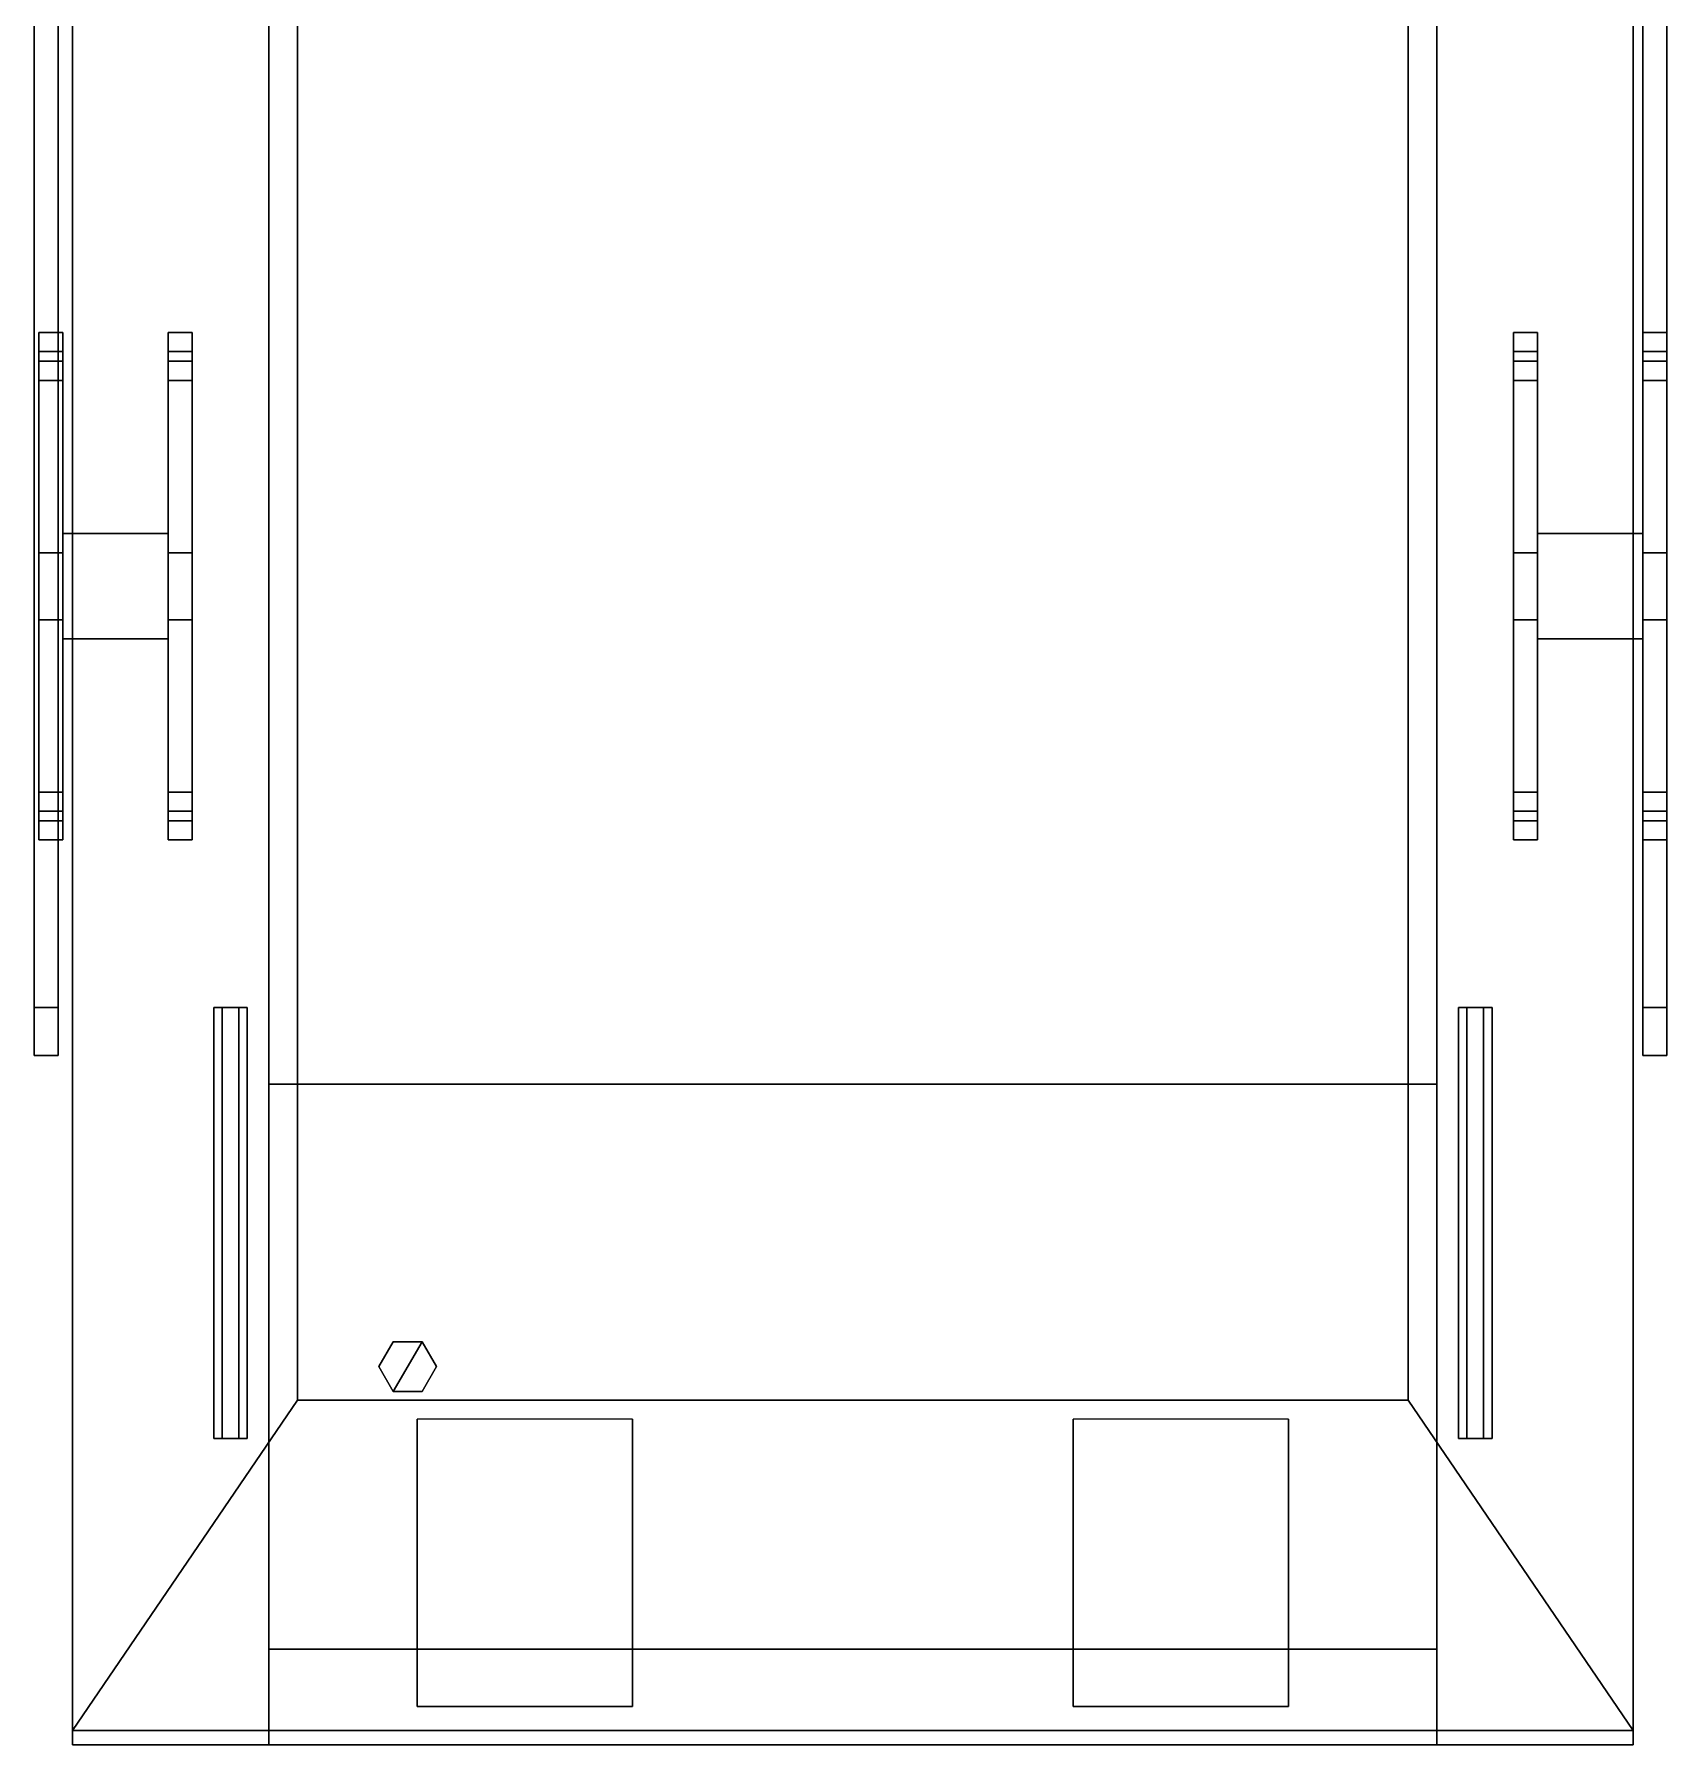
# Model space of a CAD drawing. Extents: x -1.9 to 1.9, y -4.58 to 5.12.
# Drawn here: x -1.71 to 1.7, y -4.58 to -1.007 of the extents above; entities that cross this region are included whole.
import ezdxf

# ---------------------------------------------------------------- set-up
doc = ezdxf.new("R2010")
doc.units = 0
doc.layers.get('0').update_dxf_attribs({"linetype": 'CONTINUOUS'})
doc.layers.add('BOGIE', color=5, linetype='CONTINUOUS')

msp = doc.modelspace()

# ---------------------------------------------------------------- linework, layer by layer
for points in [[(-1.22, 4.22, 0.52), (-1.22, -3.2, 0.52), (-1.22, -3.2, 1.64), (-1.22, 4.47, 1.64)], [(1.22, -3.2, 1.64), (1.22, -3.2, 0.52), (1.22, 4.22, 0.52), (1.22, 4.47, 1.64)], [(1.22, 4.22, 0.52), (1.22, -3.2, 0.52), (-1.22, -3.2, 0.52), (-1.22, 4.22, 0.52)], [(-1.71, 1.13, 0.48), (-1.71, -3.04, 0.48), (-1.71, -3.04, 1.3), (-1.71, 1.13, 1.3)], [(-1.66, 1.13, 0.48), (-1.66, -3.04, 0.48), (-1.71, -3.04, 0.48), (-1.71, 1.13, 0.48)], [(-1.71, 1.13, 1.3), (-1.71, -3.04, 1.3), (-1.66, -3.04, 1.3), (-1.66, 1.13, 1.3)], [(-1.66, -3.04, 1.3), (-1.66, -3.04, 0.48), (-1.66, 1.13, 0.48), (-1.66, 1.13, 1.3)], [(1.65, 1.13, 0.48), (1.65, -3.04, 0.48), (1.65, -3.04, 1.3), (1.65, 1.13, 1.3)], [(1.7, 1.13, 0.48), (1.7, -3.04, 0.48), (1.65, -3.04, 0.48), (1.65, 1.13, 0.48)], [(1.65, 1.13, 1.3), (1.65, -3.04, 1.3), (1.7, -3.04, 1.3), (1.7, 1.13, 1.3)], [(1.7, -3.04, 1.3), (1.7, -3.04, 0.48), (1.7, 1.13, 0.48), (1.7, 1.13, 1.3)], [(-1.71, -3.04, 0.48), (-1.71, -3.14, 0.53), (-1.71, -3.14, 1.22), (-1.71, -3.04, 1.3)], [(-1.71, -3.04, 1.3), (-1.71, -3.14, 1.22), (-1.66, -3.14, 1.22), (-1.66, -3.04, 1.3)], [(-1.66, -3.04, 0.48), (-1.66, -3.14, 0.53), (-1.71, -3.14, 0.53), (-1.71, -3.04, 0.48)], [(-1.66, -3.14, 1.22), (-1.66, -3.14, 0.53), (-1.66, -3.04, 0.48), (-1.66, -3.04, 1.3)], [(-1.3175, -3.04, 0.9703), (-1.335, -3.04, 0.94), (-1.335, -3.94, 0.94), (-1.3175, -3.94, 0.9703)], [(-1.335, -3.04, 0.94), (-1.3175, -3.04, 0.9097), (-1.3175, -3.94, 0.9097), (-1.335, -3.94, 0.94)], [(-1.2825, -3.04, 0.9703), (-1.3175, -3.04, 0.9703), (-1.3175, -3.94, 0.9703), (-1.2825, -3.94, 0.9703)], [(-1.3175, -3.04, 0.9097), (-1.2825, -3.04, 0.9097), (-1.2825, -3.94, 0.9097), (-1.3175, -3.94, 0.9097)], [(-1.265, -3.04, 0.94), (-1.2825, -3.04, 0.9703), (-1.2825, -3.94, 0.9703), (-1.265, -3.94, 0.94)], [(-1.2825, -3.04, 0.9097), (-1.265, -3.04, 0.94), (-1.265, -3.94, 0.94), (-1.2825, -3.94, 0.9097)], [(1.2825, -3.04, 0.9703), (1.265, -3.04, 0.94), (1.265, -3.94, 0.94), (1.2825, -3.94, 0.9703)], [(1.265, -3.04, 0.94), (1.2825, -3.04, 0.9097), (1.2825, -3.94, 0.9097), (1.265, -3.94, 0.94)], [(1.3175, -3.04, 0.9703), (1.2825, -3.04, 0.9703), (1.2825, -3.94, 0.9703), (1.3175, -3.94, 0.9703)], [(1.2825, -3.04, 0.9097), (1.3175, -3.04, 0.9097), (1.3175, -3.94, 0.9097), (1.2825, -3.94, 0.9097)], [(1.335, -3.04, 0.94), (1.3175, -3.04, 0.9703), (1.3175, -3.94, 0.9703), (1.335, -3.94, 0.94)], [(1.3175, -3.04, 0.9097), (1.335, -3.04, 0.94), (1.335, -3.94, 0.94), (1.3175, -3.94, 0.9097)], [(1.65, -3.04, 0.48), (1.65, -3.14, 0.53), (1.65, -3.14, 1.22), (1.65, -3.04, 1.3)], [(1.7, -3.04, 0.48), (1.7, -3.14, 0.53), (1.65, -3.14, 0.53), (1.65, -3.04, 0.48)], [(1.65, -3.04, 1.3), (1.65, -3.14, 1.22), (1.7, -3.14, 1.22), (1.7, -3.04, 1.3)], [(1.7, -3.14, 1.22), (1.7, -3.14, 0.53), (1.7, -3.04, 0.48), (1.7, -3.04, 1.3)], [(-1.71, -3.14, 1.22), (-1.71, -3.14, 0.53), (-1.66, -3.14, 0.53), (-1.66, -3.14, 1.22)], [(1.65, -3.14, 1.22), (1.65, -3.14, 0.53), (1.7, -3.14, 0.53), (1.7, -3.14, 1.22)], [(-1.22, -3.2, 0.52), (-1.22, -4.38, 0.67), (-1.22, -4.58, 1.12), (-1.22, -3.2, 1.64)], [(1.22, -3.2, 0.52), (1.22, -4.38, 0.67), (-1.22, -4.38, 0.67), (-1.22, -3.2, 0.52)], [(-1.22, -3.2, 1.64), (-1.22, -4.58, 1.12), (-1.22, -4.58, 1.64), (-1.22, -3.2, 1.64)], [(1.22, -4.58, 1.12), (1.22, -4.38, 0.67), (1.22, -3.2, 0.52), (1.22, -3.2, 1.64)], [(1.22, -4.58, 1.64), (1.22, -4.58, 1.12), (1.22, -3.2, 1.64)], [(-0.96, -3.738, 3.35), (-0.99, -3.79, 3.35), (-0.99, -3.79, 3.56), (-0.96, -3.738, 3.56)], [(-0.96, -3.738, 3.56), (-0.99, -3.79, 3.56), (-0.96, -3.842, 3.56), (-0.9, -3.738, 3.56)], [(-0.9, -3.738, 3.35), (-0.96, -3.738, 3.35), (-0.96, -3.738, 3.56), (-0.9, -3.738, 3.56)], [(-0.9, -3.738, 3.56), (-0.96, -3.842, 3.56), (-0.9, -3.842, 3.56), (-0.87, -3.79, 3.56)], [(-0.87, -3.79, 3.35), (-0.9, -3.738, 3.35), (-0.9, -3.738, 3.56), (-0.87, -3.79, 3.56)], [(-0.99, -3.79, 3.35), (-0.96, -3.842, 3.35), (-0.96, -3.842, 3.56), (-0.99, -3.79, 3.56)], [(-0.9, -3.842, 3.35), (-0.87, -3.79, 3.35), (-0.87, -3.79, 3.56), (-0.9, -3.842, 3.56)], [(-0.96, -3.842, 3.35), (-0.9, -3.842, 3.35), (-0.9, -3.842, 3.56), (-0.96, -3.842, 3.56)], [(-0.91, -4.5, 2.26), (-0.91, -4.5, 2.26), (-0.91, -4.5, 3.3), (-0.91, -3.9, 3.3)], [(-0.91, -3.9, 3.3), (-0.91, -4.5, 3.3), (-0.46, -4.5, 3.3), (-0.46, -3.9, 3.3)], [(-0.46, -4.5, 3.3), (-0.46, -4.5, 2.26), (-0.46, -4.5, 2.26), (-0.46, -3.9, 3.3)], [(0.46, -4.5, 2.26), (0.46, -4.5, 2.26), (0.46, -4.5, 3.3), (0.46, -3.9, 3.3)], [(0.46, -3.9, 3.3), (0.46, -4.5, 3.3), (0.91, -4.5, 3.3), (0.91, -3.9, 3.3)], [(0.91, -4.5, 3.3), (0.91, -4.5, 2.26), (0.91, -4.5, 2.26), (0.91, -3.9, 3.3)], [(-1.22, -4.58, 1.12), (-1.22, -4.38, 0.67), (1.22, -4.38, 0.67), (1.22, -4.58, 1.12)], [(-0.91, -4.5, 3.3), (-0.91, -4.5, 2.26), (-0.46, -4.5, 2.26), (-0.46, -4.5, 3.3)], [(-0.46, -4.5, 2.26), (-0.46, -4.5, 2.26), (-0.91, -4.5, 2.26)], [(0.46, -4.5, 3.3), (0.46, -4.5, 2.26), (0.91, -4.5, 2.26), (0.91, -4.5, 3.3)], [(0.91, -4.5, 2.26), (0.91, -4.5, 2.26), (0.46, -4.5, 2.26)], [(-1.22, -4.58, 1.64), (-1.22, -4.58, 1.12), (1.22, -4.58, 1.12), (1.22, -4.58, 1.64)]]:
    msp.add_3dface(points)
at = {"color": 0}
for points in [[(-1.63, 1.13, 1.64), (-1.63, -4.58, 1.64), (-1.63, -4.58, 2.18), (-1.63, 1.13, 2.11)], [(-1.63, 1.13, 2.11), (-1.63, -4.55, 2.1796), (-1.16, -3.86, 3.37), (-1.16, 0.28, 3.35)], [(-1.22, 1.13, 1.64), (-1.22, -4.58, 1.64), (-1.63, -4.58, 1.64), (-1.63, 1.13, 1.64)], [(1.16, -3.86, 3.37), (1.63, -4.55, 2.1796), (1.63, 1.13, 2.11), (1.16, 0.28, 3.35)], [(1.63, 1.13, 1.64), (1.63, -4.58, 1.64), (1.22, -4.58, 1.64), (1.22, 1.13, 1.64)], [(1.63, -4.58, 2.18), (1.63, -4.58, 1.64), (1.63, 1.13, 1.64), (1.63, 1.13, 2.11)], [(-1.16, 0.28, 3.35), (-1.16, -3.86, 3.37), (1.16, -3.86, 3.37), (1.16, 0.28, 3.35)], [(-1.16, -3.86, 3.37), (-1.63, -4.55, 2.1796), (1.63, -4.55, 2.1796), (1.16, -3.86, 3.37)], [(-1.63, -4.55, 2.1796), (-1.63, -4.58, 2.18), (1.63, -4.58, 2.18), (1.63, -4.55, 2.1796)], [(-1.63, -4.58, 2.18), (-1.63, -4.58, 1.64), (1.63, -4.58, 1.64), (1.63, -4.58, 2.18)]]:
    msp.add_3dface(points, dxfattribs=at)
at = {"layer": 'BOGIE'}
for points in [[(-1.65, -1.69, 0.45), (-1.65, -1.63, 0.4), (-1.7, -1.63, 0.4), (-1.7, -1.69, 0.45)], [(-1.7, -1.67, 0.31), (-1.7, -1.63, 0.35), (-1.65, -1.63, 0.35), (-1.65, -1.67, 0.31)], [(-1.65, -1.63, 0.4), (-1.65, -1.63, 0.35), (-1.7, -1.63, 0.35), (-1.7, -1.63, 0.4)], [(-1.7, -1.63, 0.4), (-1.7, -1.63, 0.35), (-1.7, -1.67, 0.31), (-1.7, -1.69, 0.45)], [(-1.65, -1.67, 0.31), (-1.65, -1.63, 0.35), (-1.65, -1.63, 0.4), (-1.65, -1.69, 0.45)], [(-1.38, -1.69, 0.45), (-1.38, -1.63, 0.4), (-1.43, -1.63, 0.4), (-1.43, -1.69, 0.45)], [(-1.43, -1.67, 0.31), (-1.43, -1.63, 0.35), (-1.38, -1.63, 0.35), (-1.38, -1.67, 0.31)], [(-1.38, -1.63, 0.4), (-1.38, -1.63, 0.35), (-1.43, -1.63, 0.35), (-1.43, -1.63, 0.4)], [(-1.43, -1.63, 0.4), (-1.43, -1.63, 0.35), (-1.43, -1.67, 0.31), (-1.43, -1.69, 0.45)], [(-1.38, -1.67, 0.31), (-1.38, -1.63, 0.35), (-1.38, -1.63, 0.4), (-1.38, -1.69, 0.45)], [(1.43, -1.69, 0.45), (1.43, -1.63, 0.4), (1.38, -1.63, 0.4), (1.38, -1.69, 0.45)], [(1.38, -1.67, 0.31), (1.38, -1.63, 0.35), (1.43, -1.63, 0.35), (1.43, -1.67, 0.31)], [(1.43, -1.63, 0.4), (1.43, -1.63, 0.35), (1.38, -1.63, 0.35), (1.38, -1.63, 0.4)], [(1.38, -1.63, 0.4), (1.38, -1.63, 0.35), (1.38, -1.67, 0.31), (1.38, -1.69, 0.45)], [(1.43, -1.67, 0.31), (1.43, -1.63, 0.35), (1.43, -1.63, 0.4), (1.43, -1.69, 0.45)], [(1.65, -1.63, 0.4), (1.65, -1.63, 0.35), (1.65, -1.67, 0.31), (1.65, -1.69, 0.45)], [(1.7, -1.63, 0.4), (1.7, -1.63, 0.35), (1.65, -1.63, 0.35), (1.65, -1.63, 0.4)], [(1.65, -1.67, 0.31), (1.65, -1.63, 0.35), (1.7, -1.63, 0.35), (1.7, -1.67, 0.31)], [(1.7, -1.69, 0.45), (1.7, -1.63, 0.4), (1.65, -1.63, 0.4), (1.65, -1.69, 0.45)], [(1.7, -1.67, 0.31), (1.7, -1.63, 0.35), (1.7, -1.63, 0.4), (1.7, -1.69, 0.45)], [(-1.65, -1.67, 0.31), (-1.65, -1.73, 0.29), (-1.7, -1.73, 0.29), (-1.7, -1.67, 0.31)], [(-1.7, -1.67, 0.31), (-1.7, -1.73, 0.29), (-1.7, -2.09, 0.24), (-1.7, -1.69, 0.45)], [(-1.65, -2.09, 0.24), (-1.65, -1.73, 0.29), (-1.65, -1.67, 0.31), (-1.65, -1.69, 0.45)], [(-1.38, -1.67, 0.31), (-1.38, -1.73, 0.29), (-1.43, -1.73, 0.29), (-1.43, -1.67, 0.31)], [(-1.43, -1.67, 0.31), (-1.43, -1.73, 0.29), (-1.43, -2.09, 0.24), (-1.43, -1.69, 0.45)], [(-1.38, -2.09, 0.24), (-1.38, -1.73, 0.29), (-1.38, -1.67, 0.31), (-1.38, -1.69, 0.45)], [(1.43, -1.67, 0.31), (1.43, -1.73, 0.29), (1.38, -1.73, 0.29), (1.38, -1.67, 0.31)], [(1.38, -1.67, 0.31), (1.38, -1.73, 0.29), (1.38, -2.09, 0.24), (1.38, -1.69, 0.45)], [(1.43, -2.09, 0.24), (1.43, -1.73, 0.29), (1.43, -1.67, 0.31), (1.43, -1.69, 0.45)], [(1.65, -1.67, 0.31), (1.65, -1.73, 0.29), (1.65, -2.09, 0.24), (1.65, -1.69, 0.45)], [(1.7, -1.67, 0.31), (1.7, -1.73, 0.29), (1.65, -1.73, 0.29), (1.65, -1.67, 0.31)], [(1.7, -2.09, 0.24), (1.7, -1.73, 0.29), (1.7, -1.67, 0.31), (1.7, -1.69, 0.45)], [(-1.7, -2.09, 0.24), (-1.7, -2.23, 0.24), (-1.7, -2.63, 0.45), (-1.7, -1.69, 0.45)], [(-1.7, -1.69, 0.45), (-1.7, -2.63, 0.45), (-1.65, -2.63, 0.45), (-1.65, -1.69, 0.45)], [(-1.65, -2.63, 0.45), (-1.65, -2.23, 0.24), (-1.65, -2.09, 0.24), (-1.65, -1.69, 0.45)], [(-1.43, -1.69, 0.45), (-1.43, -2.63, 0.45), (-1.38, -2.63, 0.45), (-1.38, -1.69, 0.45)], [(-1.43, -2.09, 0.24), (-1.43, -2.23, 0.24), (-1.43, -2.63, 0.45), (-1.43, -1.69, 0.45)], [(-1.38, -2.63, 0.45), (-1.38, -2.23, 0.24), (-1.38, -2.09, 0.24), (-1.38, -1.69, 0.45)], [(1.38, -1.69, 0.45), (1.38, -2.63, 0.45), (1.43, -2.63, 0.45), (1.43, -1.69, 0.45)], [(1.38, -2.09, 0.24), (1.38, -2.23, 0.24), (1.38, -2.63, 0.45), (1.38, -1.69, 0.45)], [(1.43, -2.63, 0.45), (1.43, -2.23, 0.24), (1.43, -2.09, 0.24), (1.43, -1.69, 0.45)], [(1.65, -2.09, 0.24), (1.65, -2.23, 0.24), (1.65, -2.63, 0.45), (1.65, -1.69, 0.45)], [(1.65, -1.69, 0.45), (1.65, -2.63, 0.45), (1.7, -2.63, 0.45), (1.7, -1.69, 0.45)], [(1.7, -2.63, 0.45), (1.7, -2.23, 0.24), (1.7, -2.09, 0.24), (1.7, -1.69, 0.45)], [(-1.7, -2.09, 0.24), (-1.7, -1.73, 0.29), (-1.65, -1.73, 0.29), (-1.65, -2.09, 0.24)], [(-1.43, -2.09, 0.24), (-1.43, -1.73, 0.29), (-1.38, -1.73, 0.29), (-1.38, -2.09, 0.24)], [(1.38, -2.09, 0.24), (1.38, -1.73, 0.29), (1.43, -1.73, 0.29), (1.43, -2.09, 0.24)], [(1.65, -2.09, 0.24), (1.65, -1.73, 0.29), (1.7, -1.73, 0.29), (1.7, -2.09, 0.24)], [(-1.65, -2.05, 0.33), (-1.65, -2.27, 0.33), (-1.65, -2.27, 1.17), (-1.65, -2.05, 1.17)], [(-1.65, -2.05, 1.17), (-1.65, -2.27, 1.17), (-1.43, -2.27, 1.17), (-1.43, -2.05, 1.17)], [(-1.43, -2.05, 1.17), (-1.43, -2.05, 0.33), (-1.65, -2.05, 0.33), (-1.65, -2.05, 1.17)], [(-1.43, -2.05, 0.33), (-1.43, -2.27, 0.33), (-1.65, -2.27, 0.33), (-1.65, -2.05, 0.33)], [(-1.43, -2.27, 1.17), (-1.43, -2.27, 0.33), (-1.43, -2.05, 0.33), (-1.43, -2.05, 1.17)], [(1.65, -2.05, 1.17), (1.65, -2.05, 0.33), (1.43, -2.05, 0.33), (1.43, -2.05, 1.17)], [(1.43, -2.05, 0.33), (1.43, -2.27, 0.33), (1.43, -2.27, 1.17), (1.43, -2.05, 1.17)], [(1.65, -2.05, 0.33), (1.65, -2.27, 0.33), (1.43, -2.27, 0.33), (1.43, -2.05, 0.33)], [(1.43, -2.05, 1.17), (1.43, -2.27, 1.17), (1.65, -2.27, 1.17), (1.65, -2.05, 1.17)], [(1.65, -2.27, 1.17), (1.65, -2.27, 0.33), (1.65, -2.05, 0.33), (1.65, -2.05, 1.17)], [(-1.65, -2.09, 0.24), (-1.65, -2.23, 0.24), (-1.7, -2.23, 0.24), (-1.7, -2.09, 0.24)], [(-1.38, -2.09, 0.24), (-1.38, -2.23, 0.24), (-1.43, -2.23, 0.24), (-1.43, -2.09, 0.24)], [(1.43, -2.09, 0.24), (1.43, -2.23, 0.24), (1.38, -2.23, 0.24), (1.38, -2.09, 0.24)], [(1.7, -2.09, 0.24), (1.7, -2.23, 0.24), (1.65, -2.23, 0.24), (1.65, -2.09, 0.24)], [(-1.7, -2.23, 0.24), (-1.7, -2.59, 0.29), (-1.7, -2.65, 0.31), (-1.7, -2.63, 0.45)], [(-1.65, -2.23, 0.24), (-1.65, -2.59, 0.29), (-1.7, -2.59, 0.29), (-1.7, -2.23, 0.24)], [(-1.65, -2.65, 0.31), (-1.65, -2.59, 0.29), (-1.65, -2.23, 0.24), (-1.65, -2.63, 0.45)], [(-1.43, -2.23, 0.24), (-1.43, -2.59, 0.29), (-1.43, -2.65, 0.31), (-1.43, -2.63, 0.45)], [(-1.38, -2.23, 0.24), (-1.38, -2.59, 0.29), (-1.43, -2.59, 0.29), (-1.43, -2.23, 0.24)], [(-1.38, -2.65, 0.31), (-1.38, -2.59, 0.29), (-1.38, -2.23, 0.24), (-1.38, -2.63, 0.45)], [(1.38, -2.23, 0.24), (1.38, -2.59, 0.29), (1.38, -2.65, 0.31), (1.38, -2.63, 0.45)], [(1.43, -2.23, 0.24), (1.43, -2.59, 0.29), (1.38, -2.59, 0.29), (1.38, -2.23, 0.24)], [(1.43, -2.65, 0.31), (1.43, -2.59, 0.29), (1.43, -2.23, 0.24), (1.43, -2.63, 0.45)], [(1.7, -2.23, 0.24), (1.7, -2.59, 0.29), (1.65, -2.59, 0.29), (1.65, -2.23, 0.24)], [(1.65, -2.23, 0.24), (1.65, -2.59, 0.29), (1.65, -2.65, 0.31), (1.65, -2.63, 0.45)], [(1.7, -2.65, 0.31), (1.7, -2.59, 0.29), (1.7, -2.23, 0.24), (1.7, -2.63, 0.45)], [(-1.65, -2.27, 1.17), (-1.65, -2.27, 0.33), (-1.43, -2.27, 0.33), (-1.43, -2.27, 1.17)], [(1.43, -2.27, 1.17), (1.43, -2.27, 0.33), (1.65, -2.27, 0.33), (1.65, -2.27, 1.17)], [(-1.7, -2.65, 0.31), (-1.7, -2.59, 0.29), (-1.65, -2.59, 0.29), (-1.65, -2.65, 0.31)], [(-1.43, -2.65, 0.31), (-1.43, -2.59, 0.29), (-1.38, -2.59, 0.29), (-1.38, -2.65, 0.31)], [(1.38, -2.65, 0.31), (1.38, -2.59, 0.29), (1.43, -2.59, 0.29), (1.43, -2.65, 0.31)], [(1.65, -2.65, 0.31), (1.65, -2.59, 0.29), (1.7, -2.59, 0.29), (1.7, -2.65, 0.31)], [(-1.7, -2.63, 0.45), (-1.7, -2.69, 0.4), (-1.65, -2.69, 0.4), (-1.65, -2.63, 0.45)], [(-1.7, -2.65, 0.31), (-1.7, -2.69, 0.35), (-1.7, -2.69, 0.4), (-1.7, -2.63, 0.45)], [(-1.65, -2.69, 0.4), (-1.65, -2.69, 0.35), (-1.65, -2.65, 0.31), (-1.65, -2.63, 0.45)], [(-1.43, -2.63, 0.45), (-1.43, -2.69, 0.4), (-1.38, -2.69, 0.4), (-1.38, -2.63, 0.45)], [(-1.43, -2.65, 0.31), (-1.43, -2.69, 0.35), (-1.43, -2.69, 0.4), (-1.43, -2.63, 0.45)], [(-1.38, -2.69, 0.4), (-1.38, -2.69, 0.35), (-1.38, -2.65, 0.31), (-1.38, -2.63, 0.45)], [(1.38, -2.63, 0.45), (1.38, -2.69, 0.4), (1.43, -2.69, 0.4), (1.43, -2.63, 0.45)], [(1.38, -2.65, 0.31), (1.38, -2.69, 0.35), (1.38, -2.69, 0.4), (1.38, -2.63, 0.45)], [(1.43, -2.69, 0.4), (1.43, -2.69, 0.35), (1.43, -2.65, 0.31), (1.43, -2.63, 0.45)], [(1.65, -2.65, 0.31), (1.65, -2.69, 0.35), (1.65, -2.69, 0.4), (1.65, -2.63, 0.45)], [(1.65, -2.63, 0.45), (1.65, -2.69, 0.4), (1.7, -2.69, 0.4), (1.7, -2.63, 0.45)], [(1.7, -2.69, 0.4), (1.7, -2.69, 0.35), (1.7, -2.65, 0.31), (1.7, -2.63, 0.45)], [(-1.65, -2.65, 0.31), (-1.65, -2.69, 0.35), (-1.7, -2.69, 0.35), (-1.7, -2.65, 0.31)], [(-1.38, -2.65, 0.31), (-1.38, -2.69, 0.35), (-1.43, -2.69, 0.35), (-1.43, -2.65, 0.31)], [(1.43, -2.65, 0.31), (1.43, -2.69, 0.35), (1.38, -2.69, 0.35), (1.38, -2.65, 0.31)], [(1.7, -2.65, 0.31), (1.7, -2.69, 0.35), (1.65, -2.69, 0.35), (1.65, -2.65, 0.31)], [(-1.7, -2.69, 0.4), (-1.7, -2.69, 0.35), (-1.65, -2.69, 0.35), (-1.65, -2.69, 0.4)], [(-1.43, -2.69, 0.4), (-1.43, -2.69, 0.35), (-1.38, -2.69, 0.35), (-1.38, -2.69, 0.4)], [(1.38, -2.69, 0.4), (1.38, -2.69, 0.35), (1.43, -2.69, 0.35), (1.43, -2.69, 0.4)], [(1.65, -2.69, 0.4), (1.65, -2.69, 0.35), (1.7, -2.69, 0.35), (1.7, -2.69, 0.4)]]:
    msp.add_3dface(points, dxfattribs=at)

doc.saveas('drawing.dxf')
